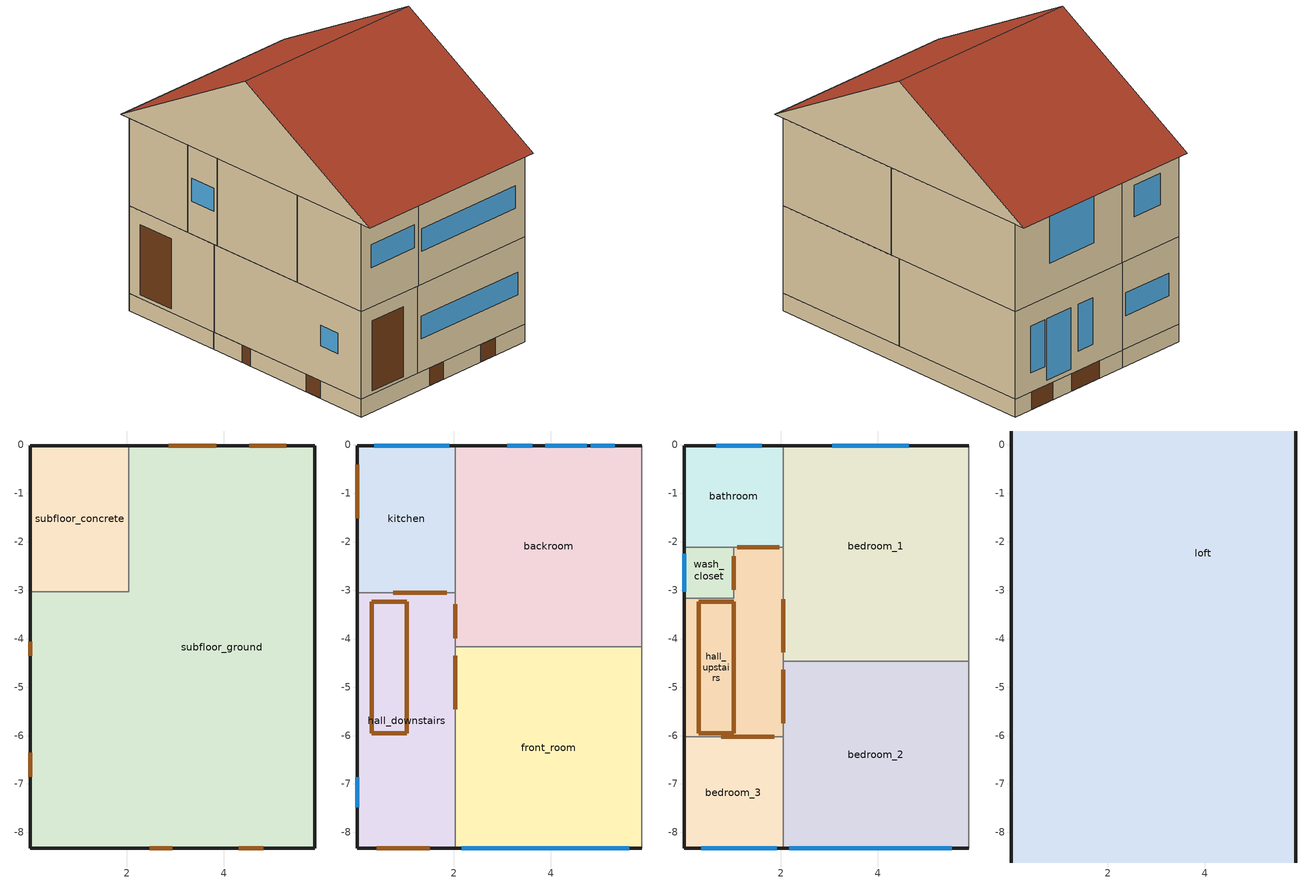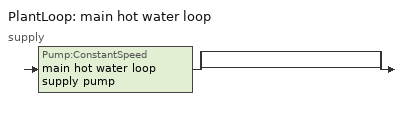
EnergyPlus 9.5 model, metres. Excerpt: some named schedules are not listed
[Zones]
subfloor_concrete
 floor ground (GroundFloor-Construction): 2.04,-3.03 0.01,-3.03 0.01,-0.01 2.04,-0.01 z0
 wall outside (Wall-Construction): 2.04,-0.01 0.01,-0.01 0.01,-3.03 z0:0.5
 wall to subfloor_ground (Wall-Construction): 0.01,-3.03 2.04,-3.03 2.04,-0.01 z0:0.5
subfloor_ground
 floor ground (GroundFloor-Construction): 2.04,-8.33 0.01,-8.33 0.01,-3.03 2.04,-3.03 z0; 5.87,-8.33 2.04,-8.33 2.04,-0.01 5.87,-0.01 z0
 wall outside (Wall-Construction): 0.01,-3.03 0.01,-8.33 5.87,-8.33 5.87,-0.01 2.04,-0.01 z0:0.5
 door (19): 3.85,-0.01 2.86,-0.01 / 5.28,-0.01 4.53,-0.01 / 0.01,-6.36 0.01,-6.85 / 0.01,-4.07 0.01,-4.35 / 4.3,-8.33 4.81,-8.33 / 2.47,-8.33 2.94,-8.33 z0:0.5
kitchen
 floor to subfloor_concrete (Floor-Construction): 2.03,-3.03 0.01,-3.03 0.01,-0.01 2.03,-0.01 z0.5
 floor to subfloor_ground (Floor-Construction): 2.03,-3.06 0.01,-3.06 0.01,-3.03 2.03,-3.03 z0.5
 wall outside (Wall-Construction): 2.03,-0.01 0.01,-0.01 0.01,-3.06 z0.5:3
 wall to backroom (Wall-Construction): 2.03,-3.06 2.03,-0.01 z0.5:3
 wall to hall_downstairs (Wall-Construction): 0.01,-3.06 2.03,-3.06 z0.5:3
 window (Single Glazing): 1.9,-0.01 0.35,-0.01 z1.44:2.09
 door (13): 0.01,-0.41 0.01,-1.51 z0.6:2.6
 door inside (15): 0.75,-3.06 1.85,-3.06 z0.6:2.6
backroom
 floor to subfloor_ground (Floor-Construction): 5.87,-4.17 2.03,-4.17 2.04,-0.01 5.87,-0.01 z0.5
 wall outside (Wall-Construction): 5.87,-0.01 2.03,-0.01 z0.5:3
 wall adiabatic (Adiabatic Wall-Construction): 5.87,-4.17 5.87,-0.01 z0.5:3
 wall to hall_downstairs (Wall-Construction): 2.03,-3.06 2.03,-4.17 z0.5:3
 wall to front_room (Wall-Construction): 2.03,-4.17 5.87,-4.17 z0.5:3
 window (Single Glazing): 4.74,-0.01 3.88,-0.01 z0.64:2.39; 5.32,-0.01 4.82,-0.01 / 3.61,-0.01 3.1,-0.01 z1.06:2.39
 door inside (15): 2.03,-3.29 2.03,-3.99 z0.6:2.7
hall_downstairs
 floor to subfloor_ground (Floor-Construction): 2.03,-8.33 0.01,-8.33 0.01,-3.06 2.03,-3.06 z0.5
 wall outside (Wall-Construction): 0.01,-3.06 0.01,-8.33 2.03,-8.33 z0.5:3
 wall to front_room (Wall-Construction): 2.03,-8.33 2.03,-4.17 z0.5:3
 window (Single Glazing): 0.01,-6.87 0.01,-7.48 z1.49:2.08
 door inside (IRTSurface): 0.3,-5.95 1.02,-5.95 1.02,-3.24 0.3,-3.24 z3
 door (13): 0.4,-8.33 1.5,-8.33 z0.6:2.6
 door inside (15): 2.03,-5.45 2.03,-4.35 z0.6:2.6
front_room
 floor to subfloor_ground (Floor-Construction): 5.87,-8.33 2.03,-8.33 2.03,-4.17 5.87,-4.17 z0.5
 wall outside (Wall-Construction): 2.03,-8.33 5.87,-8.33 z0.5:3
 wall adiabatic (Adiabatic Wall-Construction): 5.87,-8.33 5.87,-4.17 z0.5:3
 window (Single Glazing): 2.16,-8.33 5.62,-8.33 z1.44:2.09
bathroom
 floor to kitchen (Floor-Construction): 2.03,-2.11 0.01,-2.11 0.01,-0.01 2.03,-0.01 z3
 wall outside (Wall-Construction): 2.04,-0.01 0.01,-0.01 0.01,-2.11 z3:5.5
 wall to bedroom_1 (Wall-Construction): 2.04,-2.11 2.04,-0.01 z3:5.5
 wall to wash_closet (Wall-Construction): 0.01,-2.11 1.02,-2.11 z3:5.5
 wall to hall_upstairs (Wall-Construction): 1.02,-2.11 2.04,-2.11 z3:5.5
 window (Single Glazing): 1.61,-0.01 0.66,-0.01 z4.16:5.06
 door inside (15): 1.1,-2.11 1.97,-2.11 z3.1:5.19
bedroom_1
 floor to backroom (Floor-Construction): 5.87,-4.17 2.04,-4.17 2.04,-0.01 5.87,-0.01 z3
 floor to front_room (Floor-Construction): 5.87,-4.46 2.04,-4.46 2.04,-4.17 5.87,-4.17 z3
 wall outside (Wall-Construction): 5.87,-0.01 2.04,-0.01 z3:5.5
 wall adiabatic (Adiabatic Wall-Construction): 5.87,-4.46 5.87,-0.01 z3:5.5
 wall to hall_upstairs (Wall-Construction): 2.04,-2.11 2.04,-4.46 z3:5.5
 wall to bedroom_2 (Wall-Construction): 2.04,-4.46 5.87,-4.46 z3:5.5
 window (Single Glazing): 4.64,-0.01 3.06,-0.01 z3.94:5.36
 door inside (15): 2.04,-3.18 2.04,-4.28 z3.1:5.1
hall_upstairs
 floor to kitchen (Floor-Construction): 2.03,-3.06 1.02,-3.06 1.02,-2.11 2.03,-2.11 z3
 floor to hall_downstairs (Floor-Construction): 2.03,-5.95 1.02,-5.95 1.02,-4.59 2.03,-4.59 z3; 2.03,-6.02 0.3,-6.02 0.3,-5.95 2.03,-5.95 z3; 0.3,-6.02 0.01,-6.02 0.01,-4.59 0.3,-4.59 z3; 0.3,-4.59 0.01,-4.59 0.01,-3.24 0.3,-3.24 z3; 1.02,-3.24 0.01,-3.24 0.01,-3.16 1.02,-3.16 z3; 2.03,-4.59 1.02,-4.59 1.02,-3.06 2.03,-3.06 z3; 1.02,-5.95 0.3,-5.95 0.3,-3.24 1.02,-3.24 z3
 wall outside (Wall-Construction): 0.01,-3.16 0.01,-6.02 z3:5.5
 wall to wash_closet (Wall-Construction): 1.02,-2.11 1.02,-3.16 0.01,-3.16 z3:5.5
 wall to bedroom_3 (Wall-Construction): 0.01,-6.02 2.04,-6.02 z3:5.5
 wall to bedroom_2 (Wall-Construction): 2.04,-6.02 2.04,-4.46 z3:5.5
 door inside (15): 1.02,-2.3 1.02,-2.99 z3.1:5.22; 0.76,-6.02 1.86,-6.02 / 2.04,-5.74 2.04,-4.64 z3.1:5.1
bedroom_2
 floor to front_room (Floor-Construction): 5.87,-8.33 2.04,-8.33 2.04,-4.46 5.87,-4.46 z3
 wall outside (Wall-Construction): 2.04,-8.33 5.87,-8.33 z3:5.5
 wall adiabatic (Adiabatic Wall-Construction): 5.87,-8.33 5.87,-4.46 z3:5.5
 wall to bedroom_3 (Wall-Construction): 2.04,-6.02 2.04,-8.33 z3:5.5
 window (Single Glazing): 2.17,-8.33 5.53,-8.33 z3.94:4.59
bedroom_3
 floor to hall_downstairs (Floor-Construction): 2.03,-8.33 0.01,-8.33 0.01,-6.02 2.03,-6.02 z3
 wall outside (Wall-Construction): 0.01,-6.02 0.01,-8.33 2.04,-8.33 z3:5.5
 window (Single Glazing): 0.35,-8.33 1.91,-8.33 z4.14:4.79
wash_closet
 floor to kitchen (Floor-Construction): 1.02,-3.06 0.01,-3.06 0.01,-2.11 1.02,-2.11 z3
 floor to hall_downstairs (Floor-Construction): 1.02,-3.16 0.01,-3.16 0.01,-3.06 1.02,-3.06 z3
 wall outside (Wall-Construction): 0.01,-2.11 0.01,-3.16 z3:5.5
 window (Single Glazing): 0.01,-2.24 0.01,-3.03 z3.94:4.6
loft
 floor outside (Last floor-Construction): 5.87,-0.01 0.01,-0.01 0.01,0.29 5.87,0.29 z5.5; 5.87,-8.63 0.01,-8.63 0.01,-8.33 5.87,-8.33 z5.5
 floor to bathroom (Last floor-Construction): 2.04,-2.11 0.01,-2.11 0.01,-0.01 2.04,-0.01 z5.5
 floor to bedroom_1 (Last floor-Construction): 5.87,-4.46 2.04,-4.46 2.04,-0.01 5.87,-0.01 z5.5
 floor to hall_upstairs (Last floor-Construction): 1.02,-6.02 0.01,-6.02 0.01,-3.16 1.02,-3.16 z5.5; 2.04,-6.02 1.02,-6.02 1.02,-2.11 2.04,-2.11 z5.5
 floor to bedroom_2 (Last floor-Construction): 5.87,-8.33 2.04,-8.33 2.04,-4.46 5.87,-4.46 z5.5
 floor to bedroom_3 (Last floor-Construction): 2.04,-8.33 0.01,-8.33 0.01,-6.02 2.04,-6.02 z5.5
 floor to wash_closet (Last floor-Construction): 1.02,-3.16 0.01,-3.16 0.01,-2.11 1.02,-2.11 z5.5
 wall outside (Wall-Construction): 5.87,-8.63,5.5 5.87,0.29,5.5 5.87,-4.17,8.07; 0.01,0.29,5.5 0.01,-8.63,5.5 0.01,-4.17,8.07
 roof outside (Roof-Construction): 5.87,0.29,5.5 0.01,0.29,5.5 0.01,-4.17,8.07 5.87,-4.17,8.07; 0.01,-8.63,5.5 5.87,-8.63,5.5 5.87,-4.17,8.07 0.01,-4.17,8.07
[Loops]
PlantLoop 'main hot water loop'
 supply: Pump:ConstantSpeed 'main hot water loop supply pump' > split
  | bypass
  | bypass
[Building]
Mid terraced solid walls - thermostat experiment: North Axis=30; Terrain=suburbs; Loads Convergence Tolerance Value=0.04; Temperature Convergence Tolerance Value=0.4; Solar Distribution=fullexterior; Maximum Number of Warmup Days=25; Minimum Number of Warmup Days=20
[Site:Location]
cambridge-cambridgeshire: Latitude=52.205; Longitude=0.122; Time Zone=0; Elevation=43.5
[SizingPeriod:DesignDay]
cambridge.ap ann htg 99.6p condns db: Month=1; Day of Month=16; Day Type=winterdesignday; Maximum DryBulb Temperature=-8.8; Daily DryBulb Temperature Range=0; DryBulb Temperature Range Modifier Type=defaultmultipliers; Humidity Condition Type=wetbulb; Wetbulb or DewPoint at Maximum DryBulb=-10.8; Barometric Pressure=101153; Wind Speed=6.71; Wind Direction=0; Rain Indicator=no; Snow Indicator=no; Daylight Saving Time Indicator=no; Solar Model Indicator=ashraeclearsky; ASHRAE Clear Sky Optical Depth for Beam Irradiance taub=0; ASHRAE Clear Sky Optical Depth for Diffuse Irradiance taud=0; Sky Clearness=0; Begin Environment Reset Mode=fullresetatbeginenvironment
[Site:GroundTemperature:BuildingSurface]
7.2, 6.7, 7, 8.6, 11, 14.8, 16.4, 16.7, 17.7, 15.2, 11, 8.5
[Material] Roughness=Rough; Thermal Absorptance=0.9
Name | Thickness | Conductivity | Density | Specific Heat | Solar Absorptance | Visible Absorptance
brick_outer_leaf_beizaee | 0.105 | 0.84 | 1700 | 800 | 0.7 | 0.7
brick_inner_leaf_beizaee | 0.105 | 0.62 | 1700 | 800 | 0.7 | 0.7
plaster_dense_beizaee | 0.013 | 0.5 | 1300 | 1000 | 0.7 | 0.7
clay_tile_beizaee | 0.025 | 1 | 2000 | 800 | 0.7 | 0.7
roofing_felt_beizaee | 0.005 | 0.19 | 960 | 837 | 0.7 | 0.7
timber_flooring_beizaee | 0.02 | 0.14 | 650 | 1200 | 0.7 | 0.7
carpet_beizaee | 0.005 | 0.06 | 200 | 1300 | 0.7 | 0.7
plasterboard_beizaee | 0.013 | 0.25 | 2800 | 896 | 0.7 | 0.7
13_1_108 | 0.035 | 0.19 | 700 | 2390 | 0.5 | 0.5
19_1_400 | 0.2 | 0.1 | 12 | 840 | 0.7 | 0.7
[MATERIAL]
Wood_plastic_CODE-Furniture-0.0254: Roughness=Smooth; Thickness=0.0254; Conductivity=0.5; Density=800; Specific Heat=1400; Thermal Absorptance=0.95; Solar Absorptance=0.78; Visible Absorptance=0.78
[Material:InfraredTransparent]
IRTMaterial
[MATERIAL:AIRGAP]
F04 Wall air space resistance-Adiabatic Wall-0.07: Thermal Resistance=0.18
[WINDOWMATERIAL:GLAZING]
Clear_6mm_CODE: Optical Data Type=SpectralAverage; Thickness=0.006; Solar Transmittance at Normal Incidence=0.775; Front Side Solar Reflectance at Normal Incidence=0.071; Back Side Solar Reflectance at Normal Incidence=0.071; Visible Transmittance at Normal Incidence=0.881; Front Side Visible Reflectance at Normal Incidence=0.08; Back Side Visible Reflectance at Normal Incidence=0.08; Infrared Transmittance at Normal Incidence=0; Front Side Infrared Hemispherical Emissivity=0.84; Back Side Infrared Hemispherical Emissivity=0.84; Conductivity=0.9; Dirt Correction Factor for Solar and Visible Transmittance=1; Solar Diffusing=No; Youngs modulus=72000000000; Poissons ratio=0.22
[WindowMaterial:Shade]
always_closed_blind_mat: Solar Transmittance=0.2; Solar Reflectance=0.2; Visible Transmittance=0.2; Visible Reflectance=0.2; Infrared Hemispherical Emissivity=0.2; Infrared Transmittance=0.2; Thickness=0.9; Conductivity=0.1; Shade to Glass Distance=0.1; Top Opening Multiplier=0.001; Bottom Opening Multiplier=0.002
[Construction]
IRTSurface: IRTMaterial
13; 15: 13_1_108
19: 19_1_400
[CONSTRUCTION]
Wall-Construction; Adiabatic Wall-Construction: brick_outer_leaf_beizaee, F04 Wall air space resistance-Adiabatic Wall-0.07, brick_inner_leaf_beizaee, plaster_dense_beizaee
Roof-Construction: clay_tile_beizaee, F04 Wall air space resistance-Adiabatic Wall-0.07, roofing_felt_beizaee
GroundFloor-Construction: timber_flooring_beizaee, carpet_beizaee
Floor-Construction: plasterboard_beizaee, F04 Wall air space resistance-Adiabatic Wall-0.07, timber_flooring_beizaee, carpet_beizaee
InternalWall-Construction: plaster_dense_beizaee, brick_inner_leaf_beizaee, plaster_dense_beizaee
Furniture-Construction: Wood_plastic_CODE-Furniture-0.0254
Last floor-Construction: plasterboard_beizaee
Single Glazing: Clear_6mm_CODE
[Zone] Type=1; Multiplier=1; Part of Total Floor Area=yes
Name | Volume | Floor Area | Zone Inside Convection Algorithm
backroom | 31.6204 | 13.1752 | tarp
bathroom | 6.9408 | 2.892 | tarp
bedroom_1 | 33.954 | 14.1475 | tarp
bedroom_2 | 29.0897 | 12.1207 | tarp
bedroom_3 | 7.7653 | 3.2356 | tarp
front_room | 33.2541 | 13.8559 | tarp
hall_downstairs | 19.5288 | 8.137 | tarp
hall_upstairs | 13.0462 | 3.469 | tarp
kitchen | 10.6468 | 4.4362 | tarp
loft | 42.6692 | 39.5104 | tarp
subfloor_concrete | 2.2123 | 4.4246 | simple
subfloor_ground | 17.8791 | 35.7581 | simple
wash_closet | 1.4071 | 0.5863 | tarp
[WindowShadingControl]
bedroom_3_blinds: Zone=bedroom_3; Shading Type=InteriorShade; Shading Control Type=AlwaysOn; Schedule=FIXED    AlwaysOnSchedule; Shading Control Is Scheduled=Yes; Glare Control Is Active=No; Shading Device Material=always_closed_blind_mat; Multiple Surface Control Type=Sequential; Fenestration Surface 1=bedroom_3_Wall_5_0_0_0_0_0_Win
[INTERNALMASS]
Name | Construction | Zone or ZoneList | Surface Area
IntMass-Partitions-kitchen | InternalWall-Construction | kitchen | 4.4362
IntMass-Furniture-kitchen | Furniture-Construction | kitchen | 4.67822
IntMass-Partitions-backroom | InternalWall-Construction | backroom | 13.1752
IntMass-Furniture-backroom | Furniture-Construction | backroom | 13.894
IntMass-Partitions-hall_downstairs | InternalWall-Construction | hall_downstairs | 8.137
IntMass-Furniture-hall_downstairs | Furniture-Construction | hall_downstairs | 8.58092
IntMass-Partitions-front_room | InternalWall-Construction | front_room | 13.8559
IntMass-Furniture-front_room | Furniture-Construction | front_room | 14.6118
IntMass-Partitions-bathroom | InternalWall-Construction | bathroom | 2.892
IntMass-Furniture-bathroom | Furniture-Construction | bathroom | 3.04978
IntMass-Partitions-bedroom_1 | InternalWall-Construction | bedroom_1 | 14.1475
IntMass-Furniture-bedroom_1 | Furniture-Construction | bedroom_1 | 14.9193
IntMass-Partitions-hall_upstairs | InternalWall-Construction | hall_upstairs | 3.469
IntMass-Furniture-hall_upstairs | Furniture-Construction | hall_upstairs | 3.65825
IntMass-Partitions-bedroom_2 | InternalWall-Construction | bedroom_2 | 12.1207
IntMass-Furniture-bedroom_2 | Furniture-Construction | bedroom_2 | 12.782
IntMass-Partitions-bedroom_3 | InternalWall-Construction | bedroom_3 | 3.2356
IntMass-Furniture-bedroom_3 | Furniture-Construction | bedroom_3 | 3.41212
[DesignSpecification:OutdoorAir]
designspec outdoorair: Outdoor Air Method=flow/person; Outdoor Air Flow per Person=0.00944; Outdoor Air Flow per Zone Floor Area=0; Outdoor Air Flow per Zone=0; Outdoor Air Flow Air Changes per Hour=0
[Sizing:Zone] Zone Cooling Design Supply Air Temperature Input Method=supplyairtemperature; Zone Cooling Design Supply Air Temperature=12.5; Zone Heating Design Supply Air Temperature Input Method=supplyairtemperature; Zone Heating Design Supply Air Temperature=50; Zone Cooling Design Supply Air Humidity Ratio=0.008; Zone Heating Design Supply Air Humidity Ratio=0.008; Design Specification Outdoor Air Object=designspec outdoorair; Zone Heating Sizing Factor=1.25; Zone Cooling Sizing Factor=1.2; Cooling Design Air Flow Method=designday; Cooling Design Air Flow Rate=0; Cooling Minimum Air Flow Fraction=0; Heating Design Air Flow Method=designday; Heating Design Air Flow Rate=0; Heating Maximum Air Flow Fraction=0; Account for Dedicated Outdoor Air System=no; Dedicated Outdoor Air System Control Strategy=neutralsupplyair; Dedicated Outdoor Air Low Setpoint Temperature for Design=autosize; Dedicated Outdoor Air High Setpoint Temperature for Design=autosize
backroom; bathroom; bedroom_1; bedroom_2; bedroom_3; front_room; hall_downstairs; hall_upstairs; kitchen
[Sizing:Plant]
main hot water loop: Loop Type=heating; Design Loop Exit Temperature=70; Loop Design Temperature Difference=11; Sizing Option=noncoincident; Zone Timesteps in Averaging Window=1
[ZoneControl:Thermostat] Control Type Schedule=always 4; Temperature Difference Between Cutout And Setpoint=0
Name | Zone or ZoneList | Control 1
backroom-thermostat | backroom | backroom-thermostat dual sp control
bathroom-thermostat | bathroom | bathroom-thermostat dual sp control
bedroom_1-thermostat | bedroom_1 | bedroom_1-thermostat dual sp control
bedroom_2-thermostat | bedroom_2 | bedroom_2-thermostat dual sp control
bedroom_3-thermostat | bedroom_3 | bedroom_3-thermostat dual sp control
front_room-thermostat | front_room | front_room-thermostat dual sp control
hall_downstairs-thermostat | hall_downstairs | hall_downstairs-thermostat dual sp control
hall_upstairs-thermostat | hall_upstairs | hall_upstairs-thermostat dual sp control
[ThermostatSetpoint:DualSetpoint]
Name | Heating Setpoint Temperature Schedule | Cooling Setpoint Temperature Schedule
backroom-thermostat dual sp control | backroom-thermostat dual sp control-heating-ext | backroom-cooling-setpoints
bathroom-thermostat dual sp control | bathroom-thermostat dual sp control-heating-ext | bathroom-cooling-setpoints
bedroom_1-thermostat dual sp control | bedroom_1-thermostat dual sp control-heating-ext | bedroom_1-cooling-setpoints
bedroom_2-thermostat dual sp control | bedroom_2-thermostat dual sp control-heating-ext | bedroom_2-cooling-setpoints
bedroom_3-thermostat dual sp control | bedroom_3-thermostat dual sp control-heating-ext | bedroom_3-cooling-setpoints
front_room-thermostat dual sp control | front_room-thermostat dual sp control-heating-ext | front_room-cooling-setpoints
hall_downstairs-thermostat dual sp control | hall_downstairs-thermostat dual sp control-heating-ext | hall_downstairs-cooling-setpoints
hall_upstairs-thermostat dual sp control | hall_upstairs-thermostat dual sp control-heating-ext | hall_upstairs-cooling-setpoints
[ZoneHVAC:Baseboard:RadiantConvective:Water:Design]
baseboard heat design: Heating Design Capacity Method=fractionofautosizedheatingcapacity; Fraction of Autosized Heating Design Capacity=1.2; Convergence Tolerance=0.0001; Fraction Radiant=0.3; Fraction of Radiant Energy Incident on People=0
[Pump:ConstantSpeed]
main hot water loop supply pump: Design Flow Rate=0.00034; Design Pump Head=6000; Design Power Consumption=autosize; Motor Efficiency=0.9; Fraction of Motor Inefficiencies to Fluid Stream=0; Pump Control Type=intermittent; Design Power Sizing Method=powerperflowperpressure; Design Electric Power per Unit Flow Rate=348701.1; Design Shaft Power per Unit Flow Rate per Unit Head=1.28205; EndUse Subcategory=General
[PlantLoop]
main hot water loop: Fluid Type=water; Plant Equipment Operation Scheme=main hot water loop operation; Maximum Loop Temperature=100; Minimum Loop Temperature=10; Maximum Loop Flow Rate=0.00034; Minimum Loop Flow Rate=0; Plant Loop Volume=autosize; Load Distribution Scheme=sequentialload; Plant Loop Demand Calculation Scheme=singlesetpoint; Common Pipe Simulation=none; Pressure Simulation Type=none; Loop Circulation Time=2
[PlantEquipmentList]
main hot water loop all equipment: main boiler
[PlantEquipmentOperation:HeatingLoad]
main hot water loop operation all hours: Load Range 1 Lower Limit=0; Load Range 1 Upper Limit=1000000000000000; Range 1 Equipment List=main hot water loop all equipment
[PlantEquipmentOperationSchemes]
main hot water loop operation: Control Scheme 1=main hot water loop operation all hours; Control Scheme 1 Schedule=always 1
[SetpointManager:Scheduled]
main hot water loop temp manager: Control Variable=temperature; Schedule=main hot water loop temperature schedule; Setpoint Node or NodeList=main hot water loop supply setpoint nodes
[Schedule:Compact]
always 1: through: 12/31, for: alldays, until: 24:00, 1
always 4: through: 12/31, for: alldays, until: 24:00, 4
backroom-cooling-setpoints; bathroom-cooling-setpoints; bedroom_1-cooling-setpoints; bedroom_2-cooling-setpoints; bedroom_3-cooling-setpoints; front_room-cooling-setpoints; hall_downstairs-cooling-setpoints; hall_upstairs-cooling-setpoints: through: 12/31, for: alldays, until: 24:00, 30
main hot water loop temperature schedule: through: 12/31, for: alldays, until: 24:00, 70
[AIRFLOWNETWORK:SIMULATIONCONTROL]
AFN_SimulationControl: AirflowNetwork Control=MultizoneWithoutDistribution; Wind Pressure Coefficient Type=Input; Height Selection for Local Wind Pressure Calculation=ExternalNode; Building Type=LowRise; Maximum Number of Iterations=500; Initialization Type=ZeroNodePressures; Relative Airflow Convergence Tolerance=1e-05; Absolute Airflow Convergence Tolerance=1e-06; Convergence Acceleration Limit=-0.5; Azimuth Angle of Long Axis of Building=0; Ratio of Building Width Along Short Axis to Width Along Long Axis=1; Height Dependence of External Node Temperature=No; Solver=SkylineLU; Allow Unsupported Zone Equipment=No
[AIRFLOWNETWORK:MULTIZONE:ZONE] Ventilation Control Mode=Constant; Minimum Venting Open Factor=1; Indoor and Outdoor Temperature Difference Lower Limit For Maximum Venting Open Factor=0; Indoor and Outdoor Temperature Difference Upper Limit for Minimum Venting Open Factor=100; Indoor and Outdoor Enthalpy Difference Lower Limit For Maximum Venting Open Factor=0; Indoor and Outdoor Enthalpy Difference Upper Limit for Minimum Venting Open Factor=100000; Venting Availability Schedule=AlwaysOnSchedule; Single Sided Wind Pressure Coefficient Algorithm=Standard; Facade Width=0
backroom; bathroom; bedroom_1; bedroom_2; bedroom_3; front_room; hall_downstairs; hall_upstairs; kitchen; loft; subfloor_concrete; subfloor_ground; wash_closet
[AIRFLOWNETWORK:MULTIZONE:SURFACE] WindowDoor Opening Factor or Crack Factor=1; Minimum Venting Open Factor=0; Indoor and Outdoor Temperature Difference Lower Limit For Maximum Venting Open Factor=0; Indoor and Outdoor Temperature Difference Upper Limit for Minimum Venting Open Factor=100; Indoor and Outdoor Enthalpy Difference Lower Limit For Maximum Venting Open Factor=0; Indoor and Outdoor Enthalpy Difference Upper Limit for Minimum Venting Open Factor=300000; Equivalent Rectangle Method=PolygonHeight; Equivalent Rectangle Aspect Ratio=1
Name | Leakage Component | Ventilation Control Mode | Venting Availability Schedule
loft_Wall_0_0_0 | loft_Wall_0_0_0_Crack | ZoneLevel
loft_Roof_1_0_0 | loft_Roof_1_0_0_Crack | ZoneLevel
loft_ExtFloor_2_6_0 | loft_ExtFloor_2_6_0_Crack | ZoneLevel
loft_ExtFloor_2_6_1 | loft_ExtFloor_2_6_1_Crack | ZoneLevel
loft_Roof_3_0_0 | loft_Roof_3_0_0_Crack | ZoneLevel
loft_Wall_4_0_0 | loft_Wall_4_0_0_Crack | ZoneLevel
kitchen_Wall_3_0_0 | kitchen_Wall_3_0_0_Crack | ZoneLevel
kitchen_Wall_4_0_0 | kitchen_Wall_4_0_0_Crack | ZoneLevel
backroom_Wall_3_0_0 | backroom_Wall_3_0_0_Crack | ZoneLevel
hall_downstairs_Wall_4_0_0 | hall_downstairs_Wall_4_0_0_Crack | ZoneLevel
hall_downstairs_Wall_5_0_0 | hall_downstairs_Wall_5_0_0_Crack | ZoneLevel
front_room_Wall_5_0_0 | front_room_Wall_5_0_0_Crack | ZoneLevel
bathroom_Wall_3_0_0 | bathroom_Wall_3_0_0_Crack | ZoneLevel
bathroom_Wall_4_0_0 | bathroom_Wall_4_0_0_Crack | ZoneLevel
bedroom_1_Wall_3_0_0 | bedroom_1_Wall_3_0_0_Crack | ZoneLevel
hall_upstairs_Wall_6_0_0 | hall_upstairs_Wall_6_0_0_Crack | ZoneLevel
bedroom_2_Wall_6_0_0 | bedroom_2_Wall_6_0_0_Crack | ZoneLevel
bedroom_3_Wall_4_0_0 | bedroom_3_Wall_4_0_0_Crack | ZoneLevel
bedroom_3_Wall_5_0_0 | bedroom_3_Wall_5_0_0_Crack | ZoneLevel
wash_closet_Wall_4_0_0 | wash_closet_Wall_4_0_0_Crack | ZoneLevel
subfloor_concrete_Wall_3_0_0 | subfloor_concrete_Wall_3_0_0_Crack | ZoneLevel
subfloor_concrete_Wall_4_0_0 | subfloor_concrete_Wall_4_0_0_Crack | ZoneLevel
subfloor_ground_Wall_2_0_0 | subfloor_ground_Wall_2_0_0_Crack | ZoneLevel
subfloor_ground_Wall_3_0_0 | subfloor_ground_Wall_3_0_0_Crack | ZoneLevel
subfloor_ground_Wall_6_0_0 | subfloor_ground_Wall_6_0_0_Crack | ZoneLevel
subfloor_ground_Wall_7_0_0 | subfloor_ground_Wall_7_0_0_Crack | ZoneLevel
kitchen_Wall_3_0_0_0_0_0_Win | kitchen_Wall_3_0_0_0_0_0_Win_Crack | ZoneLevel
kitchen_Wall_4_0_0_0_0_0_Door | kitchen_Wall_4_0_0_0_0_0_Door_Crack | ZoneLevel
backroom_Wall_3_0_0_0_0_2_Win | backroom_Wall_3_0_0_0_0_2_Win_Crack | ZoneLevel
backroom_Wall_3_0_0_1_0_1_Win | backroom_Wall_3_0_0_1_0_1_Win_Crack | ZoneLevel
backroom_Wall_3_0_0_2_0_0_Win | backroom_Wall_3_0_0_2_0_0_Win_Crack | ZoneLevel
hall_downstairs_Wall_4_0_0_0_0_0_Win | hall_downstairs_Wall_4_0_0_0_0_0_Win_Crack | ZoneLevel
hall_downstairs_Wall_5_0_0_0_0_0_Door | hall_downstairs_Wall_5_0_0_0_0_0_Door_Crack | ZoneLevel
front_room_Wall_5_0_0_0_0_0_Win | front_room_Wall_5_0_0_0_0_0_Win_Crack | ZoneLevel
bathroom_Wall_3_0_0_0_0_0_Win | bathroom_Wall_3_0_0_0_0_0_Win_Crack | ZoneLevel
bedroom_1_Wall_3_0_0_0_0_0_Win | bedroom_1_Wall_3_0_0_0_0_0_Win_Crack | ZoneLevel
bedroom_2_Wall_6_0_0_0_0_0_Win | bedroom_2_Wall_6_0_0_0_0_0_Win_Crack | ZoneLevel
bedroom_3_Wall_5_0_0_0_0_0_Win | bedroom_3_Wall_5_0_0_0_0_0_Win_Crack | ZoneLevel
wash_closet_Wall_4_0_0_0_0_0_Win | wash_closet_Wall_4_0_0_0_0_0_Win_Crack | ZoneLevel
subfloor_ground_Wall_3_0_0_0_0_1_Vent | subfloor_ground_Wall_3_0_0_0_0_1_Vent_Crack | ZoneLevel
subfloor_ground_Wall_3_0_0_1_0_0_Vent | subfloor_ground_Wall_3_0_0_1_0_0_Vent_Crack | ZoneLevel
subfloor_ground_Wall_6_0_0_0_0_1_Vent | subfloor_ground_Wall_6_0_0_0_0_1_Vent_Crack | ZoneLevel
subfloor_ground_Wall_6_0_0_1_0_0_Vent | subfloor_ground_Wall_6_0_0_1_0_0_Vent_Crack | ZoneLevel
subfloor_ground_Wall_7_0_0_0_0_1_Vent | subfloor_ground_Wall_7_0_0_0_0_1_Vent_Crack | ZoneLevel
subfloor_ground_Wall_7_0_0_1_0_0_Vent | subfloor_ground_Wall_7_0_0_1_0_0_Vent_Crack | ZoneLevel
hall_downstairs_Ceiling_1_0_6_0_6_0_Hole | hall_downstairs_Ceiling_1_0_6_0_6_0_Hole_Opening | Constant | AlwaysOnSchedule
kitchen_Partition_5_0_0_0_0_0_Door | kitchen_Partition_5_0_0_0_0_0_Door_Opening | Constant | door-open-schedule-kitchen
backroom_Partition_5_0_0_0_0_0_Door | backroom_Partition_5_0_0_0_0_0_Door_Opening | Constant | door-schedule-backroom
front_room_Partition_4_0_0_0_0_0_Door_10033 | front_room_Partition_4_0_0_0_0_0_Door_10033_Opening | Constant | door-schedule-front_room
bathroom_Partition_6_0_0_0_0_0_Door | bathroom_Partition_6_0_0_0_0_0_Door_Opening | Constant | door-schedule-bathroom
bedroom_1_Partition_5_0_0_0_0_0_Door | bedroom_1_Partition_5_0_0_0_0_0_Door_Opening | Constant | door-schedule-bedroom_1
wash_closet_Partition_2_0_0_0_0_0_Door_10045 | wash_closet_Partition_2_0_0_0_0_0_Door_10045_Opening | Constant | door-schedule-wash_closet
bedroom_3_Partition_3_0_0_0_0_0_Door_10048 | bedroom_3_Partition_3_0_0_0_0_0_Door_10048_Opening | Constant | door-schedule-bedroom_3
bedroom_2_Partition_4_0_0_0_0_0_Door_10050 | bedroom_2_Partition_4_0_0_0_0_0_Door_10050_Opening | Constant | door-schedule-bedroom_2
[AIRFLOWNETWORK:MULTIZONE:REFERENCECRACKCONDITIONS]
ReferenceCrackConditions: Reference Temperature=20; Reference Barometric Pressure=101325; Reference Humidity Ratio=0
[AIRFLOWNETWORK:MULTIZONE:SURFACE:CRACK] Reference Crack Conditions=ReferenceCrackConditions
Name | Air Mass Flow Coefficient at Reference Conditions | Air Mass Flow Exponent
loft_Wall_0_0_0_Crack; loft_Roof_1_0_0_Crack; loft_ExtFloor_2_6_0_Crack; loft_ExtFloor_2_6_1_Crack; loft_Roof_3_0_0_Crack; loft_Wall_4_0_0_Crack; kitchen_Wall_3_0_0_Crack; kitchen_Wall_4_0_0_Crack; backroom_Wall_3_0_0_Crack; hall_downstairs_Wall_4_0_0_Crack; hall_downstairs_Wall_5_0_0_Crack; front_room_Wall_5_0_0_Crack; bathroom_Wall_3_0_0_Crack; bathroom_Wall_4_0_0_Crack; bedroom_1_Wall_3_0_0_Crack; hall_upstairs_Wall_6_0_0_Crack; bedroom_2_Wall_6_0_0_Crack; bedroom_3_Wall_4_0_0_Crack; bedroom_3_Wall_5_0_0_Crack; wash_closet_Wall_4_0_0_Crack; subfloor_concrete_Wall_3_0_0_Crack; subfloor_concrete_Wall_4_0_0_Crack; subfloor_ground_Wall_2_0_0_Crack; subfloor_ground_Wall_3_0_0_Crack; subfloor_ground_Wall_6_0_0_Crack; subfloor_ground_Wall_7_0_0_Crack; hall_downstairs_Wall_5_0_0_0_0_0_Door_Crack; front_room_Wall_5_0_0_0_0_0_Win_Crack; bathroom_Wall_3_0_0_0_0_0_Win_Crack; bedroom_1_Wall_3_0_0_0_0_0_Win_Crack; bedroom_2_Wall_6_0_0_0_0_0_Win_Crack; bedroom_3_Wall_5_0_0_0_0_0_Win_Crack; wash_closet_Wall_4_0_0_0_0_0_Win_Crack | 0.0002 | 0.7
kitchen_Wall_3_0_0_0_0_0_Win_Crack; kitchen_Wall_4_0_0_0_0_0_Door_Crack; backroom_Wall_3_0_0_0_0_2_Win_Crack; backroom_Wall_3_0_0_1_0_1_Win_Crack; backroom_Wall_3_0_0_2_0_0_Win_Crack; hall_downstairs_Wall_4_0_0_0_0_0_Win_Crack | 0.001 | 0.6
subfloor_ground_Wall_3_0_0_0_0_1_Vent_Crack | 0.01 | 0.7
subfloor_ground_Wall_3_0_0_1_0_0_Vent_Crack; subfloor_ground_Wall_6_0_0_0_0_1_Vent_Crack; subfloor_ground_Wall_6_0_0_1_0_0_Vent_Crack; subfloor_ground_Wall_7_0_0_0_0_1_Vent_Crack; subfloor_ground_Wall_7_0_0_1_0_0_Vent_Crack | 0.01 | 0.66
[AIRFLOWNETWORK:MULTIZONE:COMPONENT:SIMPLEOPENING] Air Mass Flow Coefficient When Opening is Closed=0.001; Air Mass Flow Exponent When Opening is Closed=0.65; Minimum Density Difference for TwoWay Flow=0.0001; Discharge Coefficient=0.65
kitchen_Partition_5_0_0_0_0_0_Door_Opening; backroom_Partition_5_0_0_0_0_0_Door_Opening; front_room_Partition_4_0_0_0_0_0_Door_10033_Opening; bathroom_Partition_6_0_0_0_0_0_Door_Opening; bedroom_1_Partition_5_0_0_0_0_0_Door_Opening; wash_closet_Partition_2_0_0_0_0_0_Door_10045_Opening; bedroom_3_Partition_3_0_0_0_0_0_Door_10048_Opening; bedroom_2_Partition_4_0_0_0_0_0_Door_10050_Opening
[AIRFLOWNETWORK:MULTIZONE:COMPONENT:HORIZONTALOPENING]
hall_downstairs_Ceiling_1_0_6_0_6_0_Hole_Opening: Air Mass Flow Coefficient When Opening is Closed=0.001; Air Mass Flow Exponent When Opening is Closed=0.65; Sloping Plane Angle=90; Discharge Coefficient=0.65
[AIRFLOWNETWORK:MULTIZONE:EXTERNALNODE] Symmetric Wind Pressure Coefficient Curve=No; Wind Angle Type=Absolute
Name | External Node Height | Wind Pressure Coefficient Curve
loft_Wall_0_0_0 | 6.35811 | loft_Wall_0_0_0
loft_Roof_1_0_0 | 6.78716 | loft_Roof_1_0_0
loft_ExtFloor_2_6_0 | 5.5 | loft_ExtFloor_2_6_0
loft_ExtFloor_2_6_1 | 5.5 | loft_ExtFloor_2_6_1
loft_Roof_3_0_0 | 6.78716 | loft_Roof_3_0_0
loft_Wall_4_0_0 | 6.35811 | loft_Wall_4_0_0
kitchen_Wall_3_0_0 | 1.75 | kitchen_Wall_3_0_0
kitchen_Wall_4_0_0 | 1.75 | kitchen_Wall_4_0_0
backroom_Wall_3_0_0 | 1.75 | backroom_Wall_3_0_0
hall_downstairs_Wall_4_0_0 | 1.75 | hall_downstairs_Wall_4_0_0
hall_downstairs_Wall_5_0_0 | 1.75 | hall_downstairs_Wall_5_0_0
front_room_Wall_5_0_0 | 1.75 | front_room_Wall_5_0_0
bathroom_Wall_3_0_0 | 4.25 | bathroom_Wall_3_0_0
bathroom_Wall_4_0_0 | 4.25 | bathroom_Wall_4_0_0
bedroom_1_Wall_3_0_0 | 4.25 | bedroom_1_Wall_3_0_0
hall_upstairs_Wall_6_0_0 | 4.25 | hall_upstairs_Wall_6_0_0
bedroom_2_Wall_6_0_0 | 4.25 | bedroom_2_Wall_6_0_0
bedroom_3_Wall_4_0_0 | 4.25 | bedroom_3_Wall_4_0_0
bedroom_3_Wall_5_0_0 | 4.25 | bedroom_3_Wall_5_0_0
wash_closet_Wall_4_0_0 | 4.25 | wash_closet_Wall_4_0_0
subfloor_concrete_Wall_3_0_0 | 0.25 | subfloor_concrete_Wall_3_0_0
subfloor_concrete_Wall_4_0_0 | 0.25 | subfloor_concrete_Wall_4_0_0
subfloor_ground_Wall_2_0_0 | 0.25 | subfloor_ground_Wall_2_0_0
subfloor_ground_Wall_3_0_0 | 0.25 | subfloor_ground_Wall_3_0_0
subfloor_ground_Wall_6_0_0 | 0.25 | subfloor_ground_Wall_6_0_0
subfloor_ground_Wall_7_0_0 | 0.25 | subfloor_ground_Wall_7_0_0
[AIRFLOWNETWORK:MULTIZONE:WINDPRESSURECOEFFICIENTARRAY]
NormalExposureCpArray: Wind Direction 1=0; Wind Direction 2=45; Wind Direction 3=90; Wind Direction 4=135; Wind Direction 5=180; Wind Direction 6=225; Wind Direction 7=270; Wind Direction 8=315
[AIRFLOWNETWORK:MULTIZONE:WINDPRESSURECOEFFICIENTVALUES] AirflowNetworkMultiZoneWindPressureCoefficientArray=NormalExposureCpArray
Name | Wind Pressure Coefficient Value 1 | Wind Pressure Coefficient Value 2 | Wind Pressure Coefficient Value 3 | Wind Pressure Coefficient Value 4 | Wind Pressure Coefficient Value 5 | Wind Pressure Coefficient Value 6 | Wind Pressure Coefficient Value 7 | Wind Pressure Coefficient Value 8
loft_Wall_0_0_0; loft_Wall_4_0_0; kitchen_Wall_3_0_0; kitchen_Wall_4_0_0; backroom_Wall_3_0_0; hall_downstairs_Wall_4_0_0; hall_downstairs_Wall_5_0_0; front_room_Wall_5_0_0; bathroom_Wall_3_0_0; bathroom_Wall_4_0_0; bedroom_1_Wall_3_0_0; hall_upstairs_Wall_6_0_0; bedroom_2_Wall_6_0_0; bedroom_3_Wall_4_0_0; bedroom_3_Wall_5_0_0; wash_closet_Wall_4_0_0; subfloor_concrete_Wall_3_0_0; subfloor_concrete_Wall_4_0_0; subfloor_ground_Wall_2_0_0; subfloor_ground_Wall_3_0_0; subfloor_ground_Wall_6_0_0; subfloor_ground_Wall_7_0_0 | 0.4 | 0.1 | -0.3 | -0.35 | -0.2 | -0.35 | -0.3 | -0.1
loft_Roof_1_0_0; loft_ExtFloor_2_6_0; loft_ExtFloor_2_6_1; loft_Roof_3_0_0 | -0.6 | -0.5 | -0.4 | -0.5 | -0.6 | -0.5 | -0.4 | -0.5
